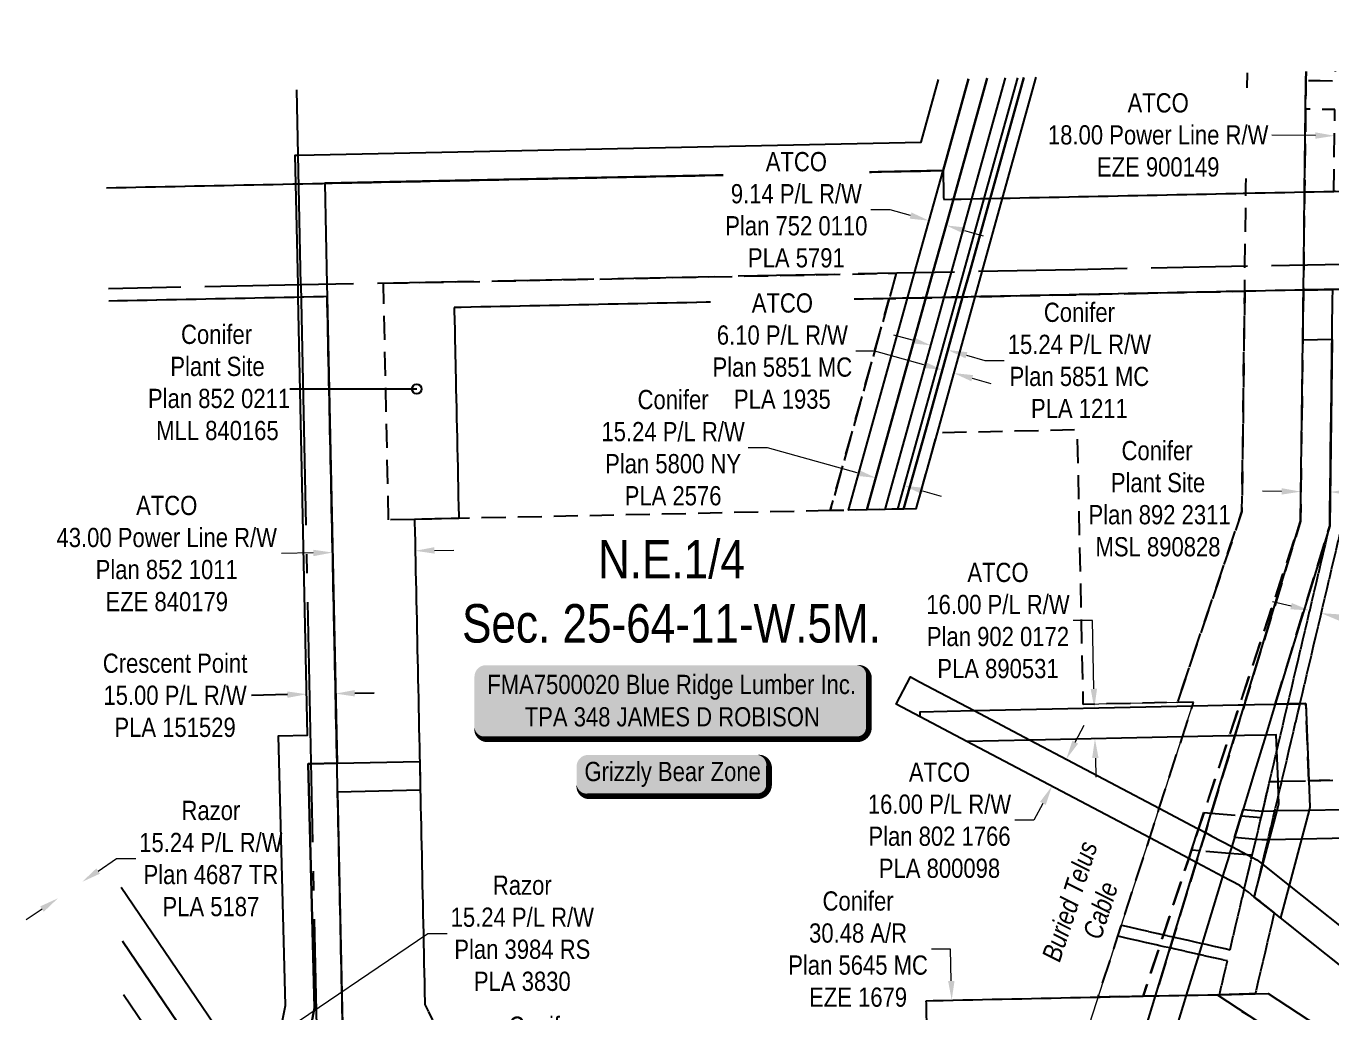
# Model space of a CAD drawing. Extents: x 595131 to 599052, y 6046741 to 6049953.
# Drawn here: x 595135 to 595813, y 6048022 to 6048535 of the extents above; entities that cross this region are included whole.
import ezdxf

# ---------------------------------------------------------------- set-up
doc = ezdxf.new("R2010")
doc.units = 0
doc.header["$LTSCALE"] = 5
doc.header["$PDSIZE"] = 0.5
for name, pattern in [('0', [1, 1, 0]), ('foc-ACCESSROAD', [3.75, 2.5, -1.25]), ('foc-FLOWLINE', [3.75, 2.5, -1.25]), ('foc-QUARTERLINE', [33, 25, -3, 2, -3]), ('foc-UNSURVEYED', [12.5, 10, -2.5])]:
    doc.linetypes.add(name, pattern=pattern)
doc.layers.get('Defpoints').update_dxf_attribs({"color": 9})
doc.layers.add('AS-TELUS-ATCO PIPELINES', color=7, linetype='foc-TEL', lineweight=9, true_color=0xff9c38)
for name, color, linetype in [('AS-WILDLIFE-BLOCK', 131, 'Continuous'), ('C-EZE', 13, 'foc-FLOWLINE'), ('C-RW', 13, 'Continuous'), ('F-AR', 190, 'foc-ACCESSROAD'), ('F-RW', 190, 'Continuous'), ('F-WS', 190, 'foc-ACCESSROAD'), ('L-SECQ', 8, 'foc-QUARTERLINE'), ('L-USEC', 7, 'foc-UNSURVEYED')]:
    doc.layers.add(name, color=color, linetype=linetype)
for name, color, linetype, lineweight in [('C-EZE-T', 13, 'Continuous', 9), ('C-RW-T', 13, 'Continuous', 9), ('F-RW-T', 190, 'Continuous', 9)]:
    doc.layers.add(name, color=color, linetype=linetype, lineweight=lineweight)
doc.styles.add('175L', font='', dxfattribs={"height": 20})
doc.styles.add('80', font='', dxfattribs={"height": 10})
doc.styles.add('80CG', font='', dxfattribs={"height": 10})
doc.styles.add('80L', font='', dxfattribs={"height": 10})
doc.styles.add('foc-LtypeFont', font='', dxfattribs={"height": 7.35})
doc.styles.get('175L').set_extended_font_data('Arial Narrow')
doc.styles.get('80').set_extended_font_data('Arial Narrow')
doc.styles.get('80CG').set_extended_font_data('Arial Narrow')
doc.styles.get('80L').set_extended_font_data('Arial Narrow')
doc.styles.get('foc-LtypeFont').set_extended_font_data('Arial Narrow')
doc.linetypes.add('foc-TEL', pattern='A,2,-1,["T",foc-LtypeFont,S=0.2,R=0,X=-0.425,Y=-0.75],-1.24,8', length=12.24)
doc.dimstyles.new('Compass 5 000', dxfattribs={"dimscale": 5, "dimtxt": 9, "dimasz": 2, "dimexe": 0.2, "dimexo": 0.0625, "dimgap": 0.5, "dimtad": 0, "dimtih": 1, "dimtoh": 1, "dimzin": 0, "dimdsep": 46, "dimtxsty": '80CG', "dimcen": 0.1, "dimse1": 1, "dimse2": 1, "dimclrd": 256, "dimclrt": 256, "dimaunit": 1, "dimadec": 4, "dimazin": 0, "dimtfac": 0.06, "dimtofl": 0, "dimtmove": 0, "dimatfit": 1, "dimfxl": 0.2, "dimtolj": 1, "dimtzin": 0, "dimlwd": -1, "dimarcsym": 0})

# ---------------------------------------------------------------- blocks, each defined once
blk = doc.blocks.new('*D507')
at = {"layer": 'Defpoints', "color": 0, "transparency": 16777216}
for p in [(595245.89, 6047996.62), (595291.14, 6047929.82), (595278.53, 6047921.27)]:
    blk.add_point(p, dxfattribs=at)
at = {"layer": 'F-RW-T', "transparency": 16777216}
for p, q in [((595254.17, 6048002.23), (595344.01, 6048063.08)), ((595344.01, 6048063.08), (595354.01, 6048063.08)), ((595225, 6047982.47), (595216.72, 6047976.86))]:
    blk.add_line(p, q, dxfattribs=at)
for points in [[(595253.24, 6048003.61), (595255.11, 6048000.85), (595245.89, 6047996.62)], [(595224.06, 6047983.85), (595225.93, 6047981.09), (595233.28, 6047988.08)]]:
    blk.add_solid(points, dxfattribs=at)
at = {"layer": 'F-RW-T', "transparency": 16777216, "insert": (595393.09, 6048063.08), "char_height": 10, "attachment_point": 5, "style": '80CG'}
blk.add_mtext('\\A1;Razor\\P15.24 P/L R/W\\PPlan 3984 RS\\PPLA 3830', dxfattribs=at)
blk = doc.blocks.new('*D439')
at = {"layer": 'Defpoints', "color": 0, "transparency": 16777216}
for p in [(595277.84, 6048337.03), (595292.84, 6048337.34), (595281.01, 6048187.46)]:
    blk.add_point(p, dxfattribs=at)
at = {"layer": 'F-RW', "transparency": 16777216}
for p, q in [((595271.01, 6048187.24), (595252.36, 6048186.85)), ((595306.01, 6048187.99), (595316.01, 6048188.2))]:
    blk.add_line(p, q, dxfattribs=at)
for points in [[(595270.97, 6048188.91), (595271.04, 6048185.58), (595281.01, 6048187.46)], [(595305.97, 6048189.65), (595306.04, 6048186.32), (595296.01, 6048187.77)]]:
    blk.add_solid(points, dxfattribs=at)
at = {"layer": 'F-RW', "transparency": 16777216, "insert": (595212.59, 6048186.85), "char_height": 10, "attachment_point": 5, "style": '80CG'}
blk.add_mtext('\\A1;Crescent Point\\P15.00 P/L R/W\\PPLA 151529', dxfattribs=at)
blk = doc.blocks.new('*D445')
at = {"layer": 'C-EZE-T', "transparency": 16777216}
for p, q in [((595284.46, 6048260.94), (595267.95, 6048260.59)), ((595347.43, 6048262.27), (595357.42, 6048262.48))]:
    blk.add_line(p, q, dxfattribs=at)
for points in [[(595284.42, 6048262.6), (595284.49, 6048259.27), (595294.46, 6048261.15)], [(595347.39, 6048263.94), (595347.46, 6048260.6), (595337.43, 6048262.06)]]:
    blk.add_solid(points, dxfattribs=at)
at = {"layer": 'Defpoints', "color": 0, "transparency": 16777216}
for p in [(595294.46, 6048261.15), (595294.65, 6048252), (595337.62, 6048252.91)]:
    blk.add_point(p, dxfattribs=at)
at = {"layer": 'C-EZE-T', "transparency": 16777216, "insert": (595208.26, 6048260.59), "char_height": 10, "attachment_point": 5, "style": '80CG'}
blk.add_mtext('\\A1;ATCO\\P43.00 Power Line R/W\\PPlan 852 1011\\PEZE 840179', dxfattribs=at)
blk = doc.blocks.new('*D446')
at = {"layer": 'C-EZE-T', "transparency": 16777216}
for p, q in [((595615.74, 6048054.85), (595605.74, 6048054.85)), ((595616.09, 6048038.33), (595615.74, 6048054.85)), ((595617.16, 6047987.88), (595617.37, 6047977.88))]:
    blk.add_line(p, q, dxfattribs=at)
for points in [[(595617.76, 6048038.37), (595614.43, 6048038.3), (595616.3, 6048028.33)], [(595618.83, 6047987.91), (595615.49, 6047987.84), (595616.95, 6047997.87)]]:
    blk.add_solid(points, dxfattribs=at)
at = {"layer": 'Defpoints', "color": 0, "transparency": 16777216}
for p in [(595616.3, 6048028.33), (595634.16, 6048028.71), (595634.81, 6047998.25)]:
    blk.add_point(p, dxfattribs=at)
at = {"layer": 'C-EZE-T', "transparency": 16777216, "insert": (595567.62, 6048054.85), "char_height": 10, "attachment_point": 5, "style": '80CG'}
blk.add_mtext('\\A1;Conifer\\P30.48 A/R\\PPlan 5645 MC\\PEZE 1679', dxfattribs=at)
blk = doc.blocks.new('*D448')
at = {"layer": 'C-EZE-T', "transparency": 16777216}
for p, q in [((595792.71, 6048233.29), (595782.97, 6048235.57)), ((595818.02, 6048227.34), (595827.75, 6048225.05))]:
    blk.add_line(p, q, dxfattribs=at)
for points in [[(595793.09, 6048234.91), (595792.33, 6048231.66), (595802.44, 6048231)], [(595818.4, 6048228.96), (595817.64, 6048225.72), (595808.28, 6048229.63)]]:
    blk.add_solid(points, dxfattribs=at)
at = {"layer": 'Defpoints', "color": 0, "transparency": 16777216}
for p in [(595808.28, 6048229.63), (595798.32, 6048213.47), (595804.16, 6048212.1)]:
    blk.add_point(p, dxfattribs=at)
at = {"layer": 'C-EZE-T', "transparency": 16777216, "insert": (595884.12, 6048225.05), "char_height": 10, "attachment_point": 5, "style": '80CG'}
blk.add_mtext('\\A1;ATCO\\P6.00 Power Line R/W\\PPlan 902 1425\\PEZE 890417', dxfattribs=at)
blk = doc.blocks.new('*D464')
at = {"layer": 'C-EZE-T', "transparency": 16777216}
for p, q in [((595805.32, 6048478.05), (595782.76, 6048478.33)), ((595843.33, 6048477.58), (595853.33, 6048477.45))]:
    blk.add_line(p, q, dxfattribs=at)
for points in [[(595805.34, 6048479.72), (595805.3, 6048476.38), (595815.32, 6048477.93)], [(595843.35, 6048479.24), (595843.31, 6048475.91), (595833.33, 6048477.7)]]:
    blk.add_solid(points, dxfattribs=at)
at = {"layer": 'Defpoints', "color": 0, "transparency": 16777216}
for p in [(595815.3, 6048475.85), (595815.32, 6048477.93), (595833.31, 6048475.62)]:
    blk.add_point(p, dxfattribs=at)
at = {"layer": 'C-EZE-T', "transparency": 16777216, "insert": (595723.62, 6048478.33), "char_height": 10, "attachment_point": 5, "style": '80CG', "bg_fill": 3, "box_fill_scale": 1.1, "bg_fill_color": 256, "bg_fill_true_color": 13158600, "bg_fill_transparency": 0}
blk.add_mtext('\\A1;ATCO\\P18.00 Power Line R/W\\PEZE 900149', dxfattribs=at)
blk = doc.blocks.new('*D475')
at = {"layer": 'Defpoints', "color": 0, "transparency": 16777216}
for p in [(595151.71, 6048081.34), (595177.38, 6048070.61), (595164.77, 6048062.07)]:
    blk.add_point(p, dxfattribs=at)
at = {"layer": 'F-RW-T', "transparency": 16777216}
for p, q in [((595172.6, 6048095.49), (595182.12, 6048101.94)), ((595182.12, 6048101.94), (595192.12, 6048101.94)), ((595143.43, 6048075.73), (595135.15, 6048070.12))]:
    blk.add_line(p, q, dxfattribs=at)
for points in [[(595171.67, 6048096.87), (595173.54, 6048094.11), (595164.32, 6048089.88)], [(595142.5, 6048077.11), (595144.37, 6048074.35), (595151.71, 6048081.34)]]:
    blk.add_solid(points, dxfattribs=at)
at = {"layer": 'F-RW-T', "transparency": 16777216, "insert": (595231.21, 6048101.94), "char_height": 10, "attachment_point": 5, "style": '80CG'}
blk.add_mtext('\\A1;Razor\\P15.24 P/L R/W\\PPlan 4687 TR\\PPLA 5187', dxfattribs=at)
blk = doc.blocks.new('*D529')
at = {"layer": 'Defpoints', "color": 0, "transparency": 16777216}
for p in [(595690.4, 6048180.27), (595642.63, 6048179.25), (595642.97, 6048163.26)]:
    blk.add_point(p, dxfattribs=at)
at = {"layer": 'F-RW-T', "transparency": 16777216}
for p, q in [((595689.44, 6048225.75), (595679.44, 6048225.75)), ((595690.19, 6048190.27), (595689.44, 6048225.75)), ((595690.96, 6048154.28), (595691.17, 6048144.28))]:
    blk.add_line(p, q, dxfattribs=at)
for points in [[(595691.86, 6048190.3), (595688.53, 6048190.23), (595690.4, 6048180.27)], [(595692.62, 6048154.32), (595689.29, 6048154.25), (595690.74, 6048164.28)]]:
    blk.add_solid(points, dxfattribs=at)
at = {"layer": 'F-RW-T', "transparency": 16777216, "insert": (595640.35, 6048225.75), "char_height": 10, "attachment_point": 5, "style": '80CG'}
blk.add_mtext('\\A1;ATCO\\P16.00 P/L R/W\\PPlan 902 0172\\PPLA 890531', dxfattribs=at)
blk = doc.blocks.new('*D530')
at = {"layer": 'Defpoints', "color": 0, "transparency": 16777216}
for p in [(595797.92, 6048303.49), (595813.15, 6048303.3), (595813.02, 6048292.65)]:
    blk.add_point(p, dxfattribs=at)
at = {"layer": 'F-RW-T', "transparency": 16777216}
for p, q in [((595787.79, 6048292.97), (595777.79, 6048293.09)), ((595823.02, 6048292.53), (595833.02, 6048292.41))]:
    blk.add_line(p, q, dxfattribs=at)
for points in [[(595787.81, 6048294.63), (595787.77, 6048291.3), (595797.79, 6048292.84)], [(595823.04, 6048294.2), (595823, 6048290.86), (595813.02, 6048292.65)]]:
    blk.add_solid(points, dxfattribs=at)
at = {"layer": 'F-RW-T', "transparency": 16777216, "insert": (595872.11, 6048292.41), "char_height": 10, "attachment_point": 5, "style": '80CG'}
blk.add_mtext('\\A1;Conifer\\P15.24 P/L R/W\\PPlan 4980 RS\\PPLA 4202', dxfattribs=at)
blk = doc.blocks.new('*D531')
at = {"layer": 'C-RW-T', "transparency": 16777216}
for p, q in [((595584.27, 6048439.4), (595574.27, 6048439.4)), ((595594.93, 6048436.44), (595584.27, 6048439.4)), ((595623.01, 6048428.63), (595632.64, 6048425.95))]:
    blk.add_line(p, q, dxfattribs=at)
for points in [[(595595.38, 6048438.04), (595594.48, 6048434.83), (595604.57, 6048433.76)], [(595623.45, 6048430.24), (595622.56, 6048427.02), (595613.37, 6048431.31)]]:
    blk.add_solid(points, dxfattribs=at)
at = {"layer": 'Defpoints', "color": 0, "transparency": 16777216}
for p in [(595606.07, 6048439.16), (595604.57, 6048433.76), (595614.87, 6048436.71)]:
    blk.add_point(p, dxfattribs=at)
at = {"layer": 'C-RW-T', "transparency": 16777216, "insert": (595535.54, 6048439.4), "char_height": 10, "attachment_point": 5, "style": '80CG', "bg_fill": 3, "box_fill_scale": 1.1, "bg_fill_color": 256, "bg_fill_true_color": 13158600, "bg_fill_transparency": 0}
blk.add_mtext('\\A1;ATCO\\P9.14 P/L R/W\\PPlan 752 0110\\PPLA 5791', dxfattribs=at)
blk = doc.blocks.new('*D532')
at = {"layer": 'C-RW-T', "transparency": 16777216}
for p, q in [((595576.39, 6048365.89), (595566.39, 6048365.89)), ((595601.81, 6048358.82), (595576.39, 6048365.89)), ((595626.95, 6048351.83), (595636.59, 6048349.15))]:
    blk.add_line(p, q, dxfattribs=at)
for points in [[(595602.25, 6048360.43), (595601.36, 6048357.22), (595611.44, 6048356.15)], [(595627.4, 6048353.44), (595626.51, 6048350.23), (595617.32, 6048354.51)]]:
    blk.add_solid(points, dxfattribs=at)
at = {"layer": 'Defpoints', "color": 0, "transparency": 16777216}
for p in [(595617.32, 6048354.51), (595606.51, 6048338.42), (595612.39, 6048336.79)]:
    blk.add_point(p, dxfattribs=at)
at = {"layer": 'C-RW-T', "transparency": 16777216, "insert": (595528.27, 6048365.89), "char_height": 10, "attachment_point": 5, "style": '80CG', "bg_fill": 3, "box_fill_scale": 1.1, "bg_fill_color": 256, "bg_fill_true_color": 13158600, "bg_fill_transparency": 0}
blk.add_mtext('\\A1;ATCO\\P6.10 P/L R/W\\PPlan 5851 MC\\PPLA 1935', dxfattribs=at)
blk = doc.blocks.new('*D533')
at = {"layer": 'Defpoints', "color": 0, "transparency": 16777216}
for p in [(595583.99, 6048325.63), (595598.67, 6048321.55), (595576.86, 6048300)]:
    blk.add_point(p, dxfattribs=at)
at = {"layer": 'F-RW-T', "transparency": 16777216}
for p, q in [((595520.56, 6048315.65), (595510.56, 6048315.65)), ((595567.23, 6048302.67), (595520.56, 6048315.65)), ((595601.17, 6048293.24), (595610.81, 6048290.56))]:
    blk.add_line(p, q, dxfattribs=at)
for points in [[(595567.67, 6048304.28), (595566.78, 6048301.07), (595576.86, 6048300)], [(595601.62, 6048294.84), (595600.73, 6048291.63), (595591.54, 6048295.91)]]:
    blk.add_solid(points, dxfattribs=at)
at = {"layer": 'F-RW-T', "transparency": 16777216, "insert": (595471.47, 6048315.65), "char_height": 10, "attachment_point": 5, "style": '80CG'}
blk.add_mtext('\\A1;Conifer\\P15.24 P/L R/W\\PPlan 5800 NY\\PPLA 2576', dxfattribs=at)
blk = doc.blocks.new('*D534')
at = {"layer": 'Defpoints', "color": 0, "transparency": 16777216}
for p in [(595624.74, 6048438.07), (595633.54, 6048435.63), (595614.32, 6048366.47)]:
    blk.add_point(p, dxfattribs=at)
at = {"layer": 'F-RW-T', "transparency": 16777216}
for p, q in [((595595.88, 6048371.59), (595586.25, 6048374.27)), ((595623.95, 6048363.79), (595633.59, 6048361.11)), ((595633.59, 6048361.11), (595643.59, 6048361.11))]:
    blk.add_line(p, q, dxfattribs=at)
for points in [[(595596.33, 6048373.2), (595595.43, 6048369.99), (595605.52, 6048368.92)], [(595624.4, 6048365.4), (595623.5, 6048362.18), (595614.32, 6048366.47)]]:
    blk.add_solid(points, dxfattribs=at)
at = {"layer": 'F-RW-T', "transparency": 16777216, "insert": (595682.67, 6048361.11), "char_height": 10, "attachment_point": 5, "style": '80CG'}
blk.add_mtext('\\A1;Conifer\\P15.24 P/L R/W\\PPlan 5851 MC\\PPLA 1211', dxfattribs=at)
blk = doc.blocks.new('*U420')
h = blk.add_hatch(color=255)
edge = h.paths.add_edge_path()
edge.add_line((-44, -11.5), (44, -11.5))
edge.add_arc((44, -5.5), 6, 270, 360)
edge.add_line((50, -5.5), (50, 4))
edge.add_arc((44, 4), 6, 0, 90)
edge.add_line((44, 10), (-44, 10))
edge.add_arc((-44, 4), 6, 90, 180)
edge.add_line((-50, 4), (-50, -5.5))
edge.add_arc((-44, -5.5), 6, 180, 270)
at = {"color": 131, "flags": 128}
blk.add_lwpolyline([(-44, -11.5, 3, 3, 0), (44, -11.5, 3, 3, 0.414214), (50, -5.5, 3, 3, 0), (50, 4, 3, 0, 0.414214), (44, 10, 0, 0, 0), (-44, 10, 0, 0, 0.414214), (-50, 4, 0, 0, 0), (-50, -5.5, 0, 3, 0.414214)], format="xyseb", close=True, dxfattribs=at)
at = {"color": 131, "style": '80'}
blk.add_attdef('ENTER_TEXT_001', (-35.99, -5), '', height=10, dxfattribs=at)
blk = doc.blocks.new('*U574')
h = blk.add_hatch(color=255)
edge = h.paths.add_edge_path()
edge.add_line((-96.5, -20), (96.5, -20))
edge.add_arc((96.5, -14), 6, 270, 360)
edge.add_line((102.5, -14), (102.5, 12.5))
edge.add_arc((96.5, 12.5), 6, 0, 90)
edge.add_line((96.5, 18.5), (-96.5, 18.5))
edge.add_arc((-96.5, 12.5), 6, 90, 180)
edge.add_line((-102.5, 12.5), (-102.5, -14))
edge.add_arc((-96.5, -14), 6, 180, 270)
at = {"color": 44, "flags": 128}
blk.add_lwpolyline([(-96.5, -20, 3, 3, 0), (96.5, -20, 3, 3, 0.414214), (102.5, -14, 3, 3, 0), (102.5, 12.5, 3, 0, 0.414214), (96.5, 18.5, 0, 0, 0), (-96.5, 18.5, 0, 0, 0.414214), (-102.5, 12.5, 0, 0, 0), (-102.5, -14, 0, 3, 0.414214)], format="xyseb", close=True, dxfattribs=at)
at = {"color": 44, "style": '80'}
blk.add_attdef('ENTER_TEXT_001', (-35.99, -5), '', height=10, dxfattribs=at)
blk = doc.blocks.new('*D579')
at = {"layer": 'Defpoints', "color": 0, "transparency": 16777216}
for p in [(595314.32, 6047903.84), (595326.39, 6047899.94), (595309.64, 6047889.34)]:
    blk.add_point(p, dxfattribs=at)
at = {"layer": 'F-RW-T', "transparency": 16777216}
for p, q in [((595329.46, 6047909.46), (595355.37, 6047989.71)), ((595355.37, 6047989.71), (595365.37, 6047989.71)), ((595318.64, 6047875.93), (595315.56, 6047866.41))]:
    blk.add_line(p, q, dxfattribs=at)
for points in [[(595327.87, 6047909.97), (595331.05, 6047908.94), (595326.39, 6047899.94)], [(595317.05, 6047876.44), (595320.22, 6047875.42), (595321.71, 6047885.44)]]:
    blk.add_solid(points, dxfattribs=at)
at = {"layer": 'F-RW-T', "transparency": 16777216, "insert": (595404.46, 6047989.71), "char_height": 10, "attachment_point": 5, "style": '80CG'}
blk.add_mtext('\\A1;Conifer\\P15.24 P/L R/W\\PPlan 5820 MC\\PPLA 1210', dxfattribs=at)
blk = doc.blocks.new('*D581')
at = {"layer": 'C-RW-T', "transparency": 16777216}
for p, q in [((595680.51, 6048162.54), (595685.18, 6048171.38)), ((595663.7, 6048130.71), (595659.03, 6048121.87)), ((595659.03, 6048121.87), (595649.03, 6048121.87))]:
    blk.add_line(p, q, dxfattribs=at)
for points in [[(595679.04, 6048163.31), (595681.99, 6048161.76), (595675.84, 6048153.69)], [(595662.23, 6048131.49), (595665.18, 6048129.93), (595668.37, 6048139.55)]]:
    blk.add_solid(points, dxfattribs=at)
at = {"layer": 'Defpoints', "color": 0, "transparency": 16777216}
for p in [(595668.37, 6048139.55), (595703.49, 6048139.09), (595696.03, 6048124.95)]:
    blk.add_point(p, dxfattribs=at)
at = {"layer": 'C-RW-T', "transparency": 16777216, "insert": (595609.95, 6048121.87), "char_height": 10, "attachment_point": 5, "style": '80CG'}
blk.add_mtext('\\A1;ATCO\\P16.00 P/L R/W\\PPlan 802 1766\\PPLA 800098', dxfattribs=at)

msp = doc.modelspace()

# ---------------------------------------------------------------- linework, layer by layer
at = {"layer": 'AS-TELUS-ATCO PIPELINES', "flags": 128}
msp.add_lwpolyline([(595682.512, 6047999.261), (595742.056, 6048183.399), (595684.692, 6048182.166)], dxfattribs=at)
at = {"layer": 'C-EZE', "flags": 128}
msp.add_lwpolyline([(595833.757, 6048511.989), (595833.686, 6048506.315), (595840.69, 6048506.226), (595840.503, 6048491.221), (595833.501, 6048491.308), (595832.979, 6048449.384), (595814.964, 6048449.013), (595815.492, 6048491.532), (595800.261, 6048491.721), (595800.448, 6048506.727), (595807.748, 6048506.636), (595815.679, 6048506.538), (595815.742, 6048511.611)], dxfattribs=at)
at = {"layer": 'C-EZE', "linetype": '0', "flags": 128}
msp.add_lwpolyline([(595176.966, 6048450.873), (595276.902, 6048452.931), (595611.814, 6048459.826), (595612.122, 6048444.837), (595617.162, 6048444.94), (595626.702, 6048445.138), (595633.064, 6048445.268), (595636.238, 6048445.334), (595642.604, 6048445.464), (595767.832, 6048448.043), (595769.219, 6048448.07), (595776.657, 6048448.225), (595799.726, 6048448.699), (595814.964, 6048449.013), (595832.979, 6048449.384), (595873.998, 6048450.229), (595889.002, 6048450.537), (595960.57, 6048452.011), (595984.672, 6048414.264), (596017.132, 6048363.419), (596026.596, 6048348.596), (596042.355, 6048323.914), (596052.754, 6048307.626), (596063.786, 6048290.344), (596079.544, 6048265.661), (596085.85, 6048255.788), (596087.923, 6048157.813), (596081.618, 6048167.687), (596065.861, 6048192.371), (596054.828, 6048209.648), (596044.429, 6048225.939), (596028.67, 6048250.622), (596019.205, 6048265.447), (595933.005, 6048400.459), (595820.33, 6048398.139), (595814.33, 6048398.015), (595806.642, 6048397.857), (595799.092, 6048397.702), (595768.582, 6048397.073), (595628.348, 6048394.185), (595621.981, 6048394.055), (595618.806, 6048393.989), (595612.445, 6048393.858), (595602.905, 6048393.662), (595593.363, 6048393.466), (595583.823, 6048393.269), (595357.691, 6048388.613), (595360.067, 6048278.874), (595337.083, 6048278.387), (595339.748, 6048152.467), (595340.065, 6048137.477), (595342.422, 6048026.104), (595363.873, 6047982.945), (595364.301, 6047962.793), (595365.463, 6047907.846), (595340.48, 6047907.318), (595339.318, 6047962.264), (595330.24, 6047962.071), (595326.293, 6047961.989), (595299.655, 6048015.582), (595297.094, 6048136.536), (595296.777, 6048151.527), (595291.64, 6048394.25), (595278.137, 6048393.973), (595178.202, 6048391.915)], dxfattribs=at)
for points in [[(595831.44, 6048278.841), (595830.711, 6048272.889), (595818.792, 6048274.346), (595797.216, 6048182.541), (595787.733, 6048142.187), (595787.488, 6048141.144), (595786.187, 6048135.607), (595784.136, 6048126.879), (595777.635, 6048099.218), (595773.585, 6048081.979), (595783.958, 6048073.707), (595783.652, 6048072.399), (595774.071, 6048031.628), (595755.468, 6048031.118), (595759.605, 6048048.721), (595744.714, 6048052.114), (595732.541, 6048054.862), (595729.814, 6048055.477), (595724.467, 6048056.618), (595702.671, 6048061.603), (595704.525, 6048067.334), (595726.352, 6048062.327), (595731.57, 6048061.229), (595734.394, 6048060.591), (595746.47, 6048057.865), (595760.984, 6048054.589), (595768.088, 6048084.816), (595768.382, 6048086.125), (595772.296, 6048102.761), (595772.52, 6048103.714), (595777.146, 6048123.37), (595781.541, 6048142.064), (595785.335, 6048158.206), (595791.024, 6048182.409), (595812.803, 6048275.078), (595814.007, 6048371.995), (595814.33, 6048398.015), (595820.33, 6048398.139), (595818.867, 6048280.38), (595831.44, 6048278.841)], [(595754.218, 6048031.083), (595993.727, 6047873.879), (596001.376, 6047868.859), (596014.126, 6047860.492), (596040.899, 6047842.92), (596054.788, 6047833.806), (596062.895, 6047828.485), (596073.713, 6047821.385), (596089.164, 6047811.245), (596095.345, 6047807.189), (596095.736, 6047788.713), (596095.931, 6047779.482), (596096.127, 6047770.235), (596089.946, 6047774.292), (596074.495, 6047784.432), (596070.088, 6047787.324), (596063.677, 6047791.533), (596045.229, 6047803.641), (596031.34, 6047812.756), (596008.85, 6047827.542), (595998.798, 6047834.148), (595985.844, 6047842.618), (595978.195, 6047847.637), (595961.571, 6047858.547), (595744.904, 6048000.582), (595728.873, 6048000.242), (595712.842, 6047999.903), (595705.836, 6047999.755), (595682.512, 6047999.261), (595603.745, 6047997.595), (595603.636, 6048002.768), (595603.584, 6048005.217), (595603.507, 6048008.866), (595603.423, 6048012.824), (595603.101, 6048028.054), (595692.434, 6048029.944), (595715.828, 6048030.439), (595722.208, 6048030.574), (595738.239, 6048030.913), (595754.218, 6048031.083)]]:
    msp.add_lwpolyline(points, close=True, dxfattribs=at)
at = {"layer": 'C-RW', "flags": 128}
for points in [[(595634.643, 6048507.816), (595617.162, 6048444.94), (595606.559, 6048406.813), (595602.905, 6048393.662), (595572.239, 6048283.365), (595562.696, 6048283.163), (595593.363, 6048393.466), (595597.021, 6048406.626), (595611.814, 6048459.826), (595625.101, 6048507.616)], [(595660.089, 6048508.349), (595642.604, 6048445.464), (595631.995, 6048407.313), (595628.348, 6048394.185), (595608.666, 6048323.395), (595597.686, 6048283.904), (595591.318, 6048283.769), (595602.79, 6048325.029), (595621.981, 6048394.055), (595622.472, 6048395.819), (595625.635, 6048407.188), (595636.238, 6048445.334), (595636.728, 6048447.098), (595653.721, 6048508.216)], [(595823.102, 6048042.491), (595787.262, 6048071.071), (595783.958, 6048073.707), (595773.585, 6048081.979), (595770.509, 6048084.427), (595768.382, 6048086.125), (595767.99, 6048086.453), (595766.151, 6048087.919), (595757.106, 6048092.695), (595746.575, 6048098.257), (595743.391, 6048099.938), (595739.479, 6048101.981), (595719.199, 6048112.712), (595624.225, 6048162.864), (595599.977, 6048175.669), (595587.445, 6048182.285), (595594.913, 6048196.427), (595599.589, 6048193.958), (595624.374, 6048180.871), (595628.025, 6048178.943), (595657.145, 6048163.565), (595724.194, 6048128.159), (595744.08, 6048117.658), (595744.61, 6048117.379), (595748.145, 6048115.511), (595751.569, 6048113.703), (595761.862, 6048108.269), (595770.118, 6048103.91), (595772.296, 6048102.761), (595774.946, 6048101.361), (595775.536, 6048100.89), (595777.635, 6048099.218), (595778.052, 6048098.885), (595791.72, 6048087.991), (595833.108, 6048055.026)]]:
    msp.add_lwpolyline(points, dxfattribs=at)
at = {"layer": 'F-AR', "flags": 128}
msp.add_lwpolyline([(595800.504, 6048511.292), (595800.448, 6048506.727), (595800.261, 6048491.721), (595799.726, 6048448.699), (595799.253, 6048410.606), (595799.092, 6048397.702), (595798.769, 6048371.681), (595797.598, 6048277.445), (595765.962, 6048181.877), (595760.628, 6048165.768), (595747.417, 6048125.859), (595744.61, 6048117.379), (595740.958, 6048106.349), (595739.479, 6048101.981), (595726.352, 6048062.327), (595724.467, 6048056.618), (595715.828, 6048030.439), (595692.434, 6048029.944), (595702.671, 6048061.603), (595704.525, 6048067.334), (595719.199, 6048112.712), (595724.194, 6048128.159), (595736.187, 6048165.248), (595741.395, 6048181.355), (595742.056, 6048183.399), (595733.566, 6048183.216), (595767.155, 6048282.446), (595768.582, 6048397.073), (595768.75, 6048410.005), (595769.219, 6048448.07), (595770.002, 6048510.653)], dxfattribs=at)
at = {"layer": 'F-RW', "flags": 128}
for points in [[(595260.161, 6047975.547), (595269.987, 6048025.642), (595266.388, 6048165.873), (595281.456, 6048166.203), (595276.635, 6048393.942), (595276.5, 6048400.335), (595275.388, 6048452.9), (595275.07, 6048467.904), (595276.588, 6048467.935), (595600.344, 6048474.601), (595609.432, 6048507.288)], [(595625.101, 6048507.616), (595611.814, 6048459.826), (595290.392, 6048453.208), (595291.505, 6048400.629), (595291.64, 6048394.25), (595296.777, 6048151.527), (595283.226, 6048151.23), (595281.777, 6048151.199), (595285.032, 6048024.375), (595272.02, 6047958.04)], [(595650.546, 6048508.149), (595633.064, 6048445.268), (595622.46, 6048407.125), (595618.806, 6048393.989), (595588.143, 6048283.701), (595581.781, 6048283.568), (595572.239, 6048283.365), (595602.905, 6048393.662), (595606.559, 6048406.813), (595617.162, 6048444.94), (595634.643, 6048507.816)], [(595653.721, 6048508.216), (595636.728, 6048447.098), (595636.238, 6048445.334), (595625.635, 6048407.188), (595622.472, 6048395.819), (595621.981, 6048394.055), (595602.79, 6048325.029), (595591.318, 6048283.769), (595588.143, 6048283.701), (595581.781, 6048283.568), (595612.445, 6048393.858), (595616.102, 6048407.001), (595626.702, 6048445.138), (595644.185, 6048508.016)], [(595717.519, 6048015.201), (595722.208, 6048030.574), (595729.814, 6048055.477), (595731.57, 6048061.229), (595743.391, 6048099.938), (595744.915, 6048104.929), (595745.216, 6048105.983), (595748.145, 6048115.511), (595750.885, 6048124.48), (595751.189, 6048125.524), (595763.512, 6048165.83), (595768.428, 6048181.93), (595769.054, 6048183.981), (595797.598, 6048277.445), (595798.769, 6048371.681), (595799.092, 6048397.702), (595799.253, 6048410.606), (595799.726, 6048448.699), (595800.261, 6048491.721), (595800.448, 6048506.727), (595800.504, 6048511.292)], [(595814.007, 6048371.995), (595812.803, 6048275.078), (595784.461, 6048182.27), (595779.544, 6048166.17), (595773.021, 6048144.809), (595772.124, 6048141.872), (595766.74, 6048124.243), (595766.417, 6048123.185), (595761.862, 6048108.269), (595760.769, 6048104.692), (595760.443, 6048103.623), (595757.106, 6048092.695), (595746.47, 6048057.865), (595744.714, 6048052.114), (595738.239, 6048030.913), (595733.548, 6048015.539)], [(595272.02, 6047958.04), (595285.032, 6048024.375), (595281.777, 6048151.199), (595283.226, 6048151.23), (595296.777, 6048151.527), (595339.748, 6048152.467), (595340.065, 6048137.477), (595297.094, 6048136.536), (595299.655, 6048015.582)], [(595869.61, 6048113.557), (595798.072, 6048112.095), (595781.444, 6048111.755), (595780.577, 6048111.737), (595777.521, 6048111.675), (595774.454, 6048111.931), (595763.264, 6048112.863), (595766.417, 6048123.185), (595766.74, 6048124.243), (595767.745, 6048127.535), (595777.954, 6048126.708), (595783.469, 6048126.867), (595784.136, 6048126.879), (595785.436, 6048126.906), (595802.064, 6048127.241), (595869.306, 6048128.596)], [(595184.592, 6048087.119), (595272.02, 6047958.04)], [(595185.179, 6048059.09), (595267.888, 6047936.979)], [(595267.888, 6047936.979), (595185.179, 6048059.09)], [(595260.081, 6047921.347), (595185.767, 6048031.061)]]:
    msp.add_lwpolyline(points, dxfattribs=at)
for points in [[(595800.421, 6048182.61), (595801.92, 6048142.477), (595802.451, 6048128.707), (595802.064, 6048127.241), (595791.72, 6048087.991), (595787.262, 6048071.071), (595783.958, 6048073.707), (595773.585, 6048081.979), (595778.052, 6048098.885), (595785.436, 6048126.906), (595786.379, 6048130.485), (595786.187, 6048135.607), (595785.979, 6048141.113), (595785.912, 6048142.151), (595785.335, 6048158.206), (595785.032, 6048166.288), (595779.544, 6048166.17), (595768.459, 6048165.934), (595763.512, 6048165.83), (595760.628, 6048165.768), (595759.918, 6048165.752), (595736.187, 6048165.248), (595657.145, 6048163.565), (595624.225, 6048162.864), (595599.977, 6048175.669), (595599.92, 6048178.345), (595628.025, 6048178.943), (595741.395, 6048181.355), (595765.167, 6048181.86), (595765.962, 6048181.877), (595768.428, 6048181.93), (595773.668, 6048182.041), (595784.461, 6048182.27), (595791.024, 6048182.409), (595797.216, 6048182.541), (595800.421, 6048182.61)], [(596094.954, 6047825.667), (596095.345, 6047807.189), (596089.164, 6047811.245), (596073.713, 6047821.385), (596062.895, 6047828.485), (596054.788, 6047833.806), (596040.899, 6047842.92), (596014.126, 6047860.492), (596001.376, 6047868.859), (595993.727, 6047873.879), (595754.218, 6048031.083), (595755.468, 6048031.118), (595774.071, 6048031.628), (595780.865, 6048031.815), (596001.496, 6047887.006), (596009.145, 6047881.986), (596021.894, 6047873.618), (596045.68, 6047858.006), (596059.568, 6047848.891), (596062.504, 6047846.965), (596073.322, 6047839.864), (596088.769, 6047829.723), (596094.954, 6047825.667)]]:
    msp.add_lwpolyline(points, close=True, dxfattribs=at)
at = {"layer": 'F-WS'}
for points in [[(595337.083, 6048278.388), (595323.552, 6048278.1), (595320.946, 6048401.206), (595587.472, 6048406.438), (595583.823, 6048393.269), (595553.153, 6048282.961), (595360.067, 6048278.874), (595337.083, 6048278.388)], [(596028.67, 6048250.622), (596030.861, 6048147.09), (596021.719, 6048146.906), (595868.998, 6048143.829), (595801.92, 6048142.477), (595800.421, 6048182.61), (595797.216, 6048182.541), (595791.024, 6048182.409), (595784.461, 6048182.27), (595812.803, 6048275.078), (595814.007, 6048371.995), (595806.377, 6048371.838), (595798.769, 6048371.681), (595799.092, 6048397.702), (595806.642, 6048397.857), (595814.33, 6048398.015), (595820.33, 6048398.139), (595933.005, 6048400.459), (596019.205, 6048265.447), (596028.67, 6048250.622)]]:
    msp.add_lwpolyline(points, close=True, dxfattribs=at)
at = {"layer": 'F-WS', "flags": 128}
for points in [[(595768.582, 6048397.073), (595767.155, 6048282.446), (595733.566, 6048183.216), (595684.692, 6048182.166), (595681.632, 6048324.927), (595608.666, 6048323.395), (595597.686, 6048283.904), (595591.318, 6048283.769), (595588.143, 6048283.701), (595581.781, 6048283.568), (595572.239, 6048283.365), (595562.696, 6048283.163), (595553.153, 6048282.961), (595583.823, 6048393.269), (595593.363, 6048393.466), (595602.905, 6048393.662), (595612.445, 6048393.858), (595618.806, 6048393.989), (595621.981, 6048394.055), (595628.348, 6048394.185), (595768.582, 6048397.073)], [(595722.208, 6048030.574), (595715.828, 6048030.439), (595724.467, 6048056.618), (595726.352, 6048062.327), (595739.479, 6048101.981), (595740.958, 6048106.349), (595744.61, 6048117.379), (595747.417, 6048125.859), (595760.628, 6048165.768), (595765.962, 6048181.877), (595797.598, 6048277.445), (595769.054, 6048183.981), (595768.428, 6048181.93), (595763.512, 6048165.83), (595751.189, 6048125.524), (595750.885, 6048124.48), (595748.145, 6048115.511), (595745.216, 6048105.983), (595744.915, 6048104.929), (595743.391, 6048099.938), (595731.57, 6048061.229), (595729.814, 6048055.477), (595722.208, 6048030.574)]]:
    msp.add_lwpolyline(points, close=True, dxfattribs=at)
at = {"layer": 'F-WS'}
msp.add_lwpolyline([(595823.105, 6048042.506), (595787.264, 6048071.077), (595783.96, 6048073.71), (595773.588, 6048081.98), (595770.511, 6048084.434), (595768.387, 6048086.127), (595772.299, 6048102.759), (595772.524, 6048103.711), (595770.118, 6048103.91), (595760.769, 6048104.692), (595745.205, 6048105.987), (595740.958, 6048106.349), (595744.61, 6048117.379), (595747.417, 6048125.859), (595751.181, 6048125.531), (595766.74, 6048124.243), (595777.148, 6048123.372), (595777.941, 6048126.717), (595781.541, 6048142.063), (595785.908, 6048142.151), (595787.733, 6048142.188), (595801.924, 6048142.475), (595868.998, 6048143.826)], dxfattribs=at)
at = {"layer": 'L-SECQ', "flags": 128}
for points in [[(595278.003, 6048400.364), (595275.877, 6048501.855)], [(595278.003, 6048400.364), (595294.871, 6047596.359), (596099.472, 6047612.194)]]:
    msp.add_lwpolyline(points, dxfattribs=at)
at = {"layer": 'L-USEC'}
msp.add_lwpolyline([(596082.455, 6048416.195), (595680.229, 6048408.28), (595278.003, 6048400.364), (595178.066, 6048398.398)], dxfattribs=at)

# ---------------------------------------------------------------- block references
at = {"color": 5}
ref = msp.add_blockref('*U574', (595470.719, 6048184.07), dxfattribs=at)
ref.add_attrib('ENTER_TEXT_001', 'FMA7500020 Blue Ridge Lumber Inc.', (595374.887, 6048187.557), dxfattribs={"color": 44, "height": 10, "style": '80'})
ref.add_attrib('ENTER_TEXT_002', 'TPA 348 JAMES D ROBISON', (595394.342, 6048170.713), dxfattribs={"color": 44, "height": 10, "style": '80'})
at = {"layer": 'AS-WILDLIFE-BLOCK'}
ref = msp.add_blockref('*U420', (595471.315, 6048145.885), dxfattribs=at)
ref.add_attrib('ENTER_TEXT_001', 'Grizzly Bear Zone', (595425.405, 6048142.266), dxfattribs={"layer": '0', "color": 131, "height": 10, "style": '80'})

# ---------------------------------------------------------------- texts
at = {"color": 3, "insert": (595470.628, 6048267.676), "char_height": 20, "width": 215.98445, "attachment_point": 2, "style": '175L'}
msp.add_mtext('N.E.1/4 \\PSec. 25-64-11-W.5M.', dxfattribs=at)
at = {"layer": 'AS-TELUS-ATCO PIPELINES', "insert": (595662.846, 6048050.424), "char_height": 10.00568, "attachment_point": 1, "rotation": 72.080181, "style": '80L'}
msp.add_mtext_dynamic_manual_height_columns('\\pi0.29915;{\\fArial Narrow|b0|i1|c0|p34;Buried Telus \\P\\pi17.90123;Cable}', width=64.42036, gutter_width=49.977, heights=[0], dxfattribs=at)
at = {"layer": 'F-RW-T', "char_height": 10, "attachment_point": 1, "style": '175L'}
for s, width, heights, insert in [('\\pi25.52648;Conifer\\P\\pi19.96373;Plant Site\\P\\pi8.34708;Plan 852 0211\\P\\pi12.61038;MLL 840165', 87.58775, [69.898], (595190.165, 6048379.663)), ('\\pi19.73837;Conifer\\P\\pi14.17561;Plant Site\\P\\pi2.55897;Plan 892 2311\\P\\pi6.20835;MSL 890828', 76.01152, [0], (595684.846, 6048319.192))]:
    msp.add_mtext_dynamic_manual_height_columns(s, width=width, gutter_width=100, heights=heights, dxfattribs=dict(at, insert=insert))

# ---------------------------------------------------------------- dimensions: what is measured, and where the dimension line sits
at = {"layer": 'C-EZE-T'}
for base, p1, p2, angle, text, picture, middle in [((595294.457, 6048261.148), (595337.622, 6048252.913), (595294.651, 6048252.004), 181.212527, 'ATCO\\P43.00 Power Line R/W\\PPlan 852 1011\\PEZE 840179', '*D445', (595208.264, 6048260.587)), ((595808.282, 6048229.625), (595798.324, 6048213.471), (595804.163, 6048212.099), 346.77459, 'ATCO\\P6.00 Power Line R/W\\PPlan 902 1425\\PEZE 890417', '*D448', (595884.116, 6048225.05)), ((595616.304, 6048028.333), (595634.806, 6047998.252), (595634.162, 6048028.711), 91.212077, 'Conifer\\P30.48 A/R\\PPlan 5645 MC\\PEZE 1679', '*D446', (595567.622, 6048054.846))]:
    dim = msp.add_linear_dim(base=base, p1=p1, p2=p2, angle=angle, text=text, dimstyle='Compass 5 000', dxfattribs=at)
    dim.commit()
    dim.dimension.update_dxf_attribs({"geometry": picture, "text_midpoint": middle, "dimtype": 161})
at = {"layer": 'C-RW-T', "color": 5}
dim = msp.add_linear_dim(base=(595668.374, 6048139.551), p1=(595703.493, 6048139.09), p2=(595696.026, 6048124.949), angle=242.163069, text='ATCO\\P16.00 P/L R/W\\PPlan 802 1766\\PPLA 800098', dimstyle='Compass 5 000', dxfattribs=at)
dim.commit()
dim.dimension.update_dxf_attribs({"geometry": '*D581', "text_midpoint": (595609.949, 6048121.865), "dimtype": 161})
at = {"layer": 'F-RW'}
dim = msp.add_linear_dim(base=(595281.006, 6048187.456), p1=(595292.844, 6048337.343), p2=(595277.84, 6048337.025), angle=181.212536, text='Crescent Point\\P15.00 P/L R/W\\PPLA 151529', dimstyle='Compass 5 000', dxfattribs=at)
dim.commit()
dim.dimension.update_dxf_attribs({"geometry": '*D439', "text_midpoint": (595212.594, 6048186.85), "dimtype": 161})
at = {"layer": 'F-RW-T'}
for base, p1, p2, angle, text, picture, middle in [((595813.021, 6048292.654), (595797.921, 6048303.488), (595813.154, 6048303.299), 359.28816, 'Conifer\\P15.24 P/L R/W\\PPlan 4980 RS\\PPLA 4202', '*D530', (595872.106, 6048292.405)), ((595151.712, 6048081.339), (595177.377, 6048070.61), (595164.765, 6048062.068), 214.111268, 'Razor\\P15.24 P/L R/W\\PPlan 4687 TR\\PPLA 5187', '*D475', (595231.208, 6048101.937)), ((595245.892, 6047996.62), (595278.526, 6047921.274), (595291.139, 6047929.818), 34.110886, 'Razor\\P15.24 P/L R/W\\PPlan 3984 RS\\PPLA 3830', '*D507', (595393.093, 6048063.076))]:
    dim = msp.add_linear_dim(base=base, p1=p1, p2=p2, angle=angle, text=text, dimstyle='Compass 5 000', dxfattribs=at)
    dim.commit()
    dim.dimension.update_dxf_attribs({"geometry": picture, "text_midpoint": middle, "dimtype": 161})
at = {"layer": 'F-RW-T', "color": 5}
dim = msp.add_linear_dim(base=(595326.388, 6047899.94), p1=(595309.641, 6047889.339), p2=(595314.321, 6047903.836), angle=72.106728, text='Conifer\\P15.24 P/L R/W\\PPlan 5820 MC\\PPLA 1210', dimstyle='Compass 5 000', dxfattribs=at)
dim.commit()
dim.dimension.update_dxf_attribs({"geometry": '*D579', "text_midpoint": (595404.457, 6047989.708), "dimtype": 161})

# ---------------------------------------------------------------- leaders
at = {"layer": 'F-RW', "path_type": 1}
msp.add_leader([(595338.228, 6048346.222), (595272.197, 6048346.222)], dimstyle='Compass 5 000', override={"dimasz": 1, "dimgap": 0.5, "dimtad": 0, "dimldrblk": 'DotBlank'}, dxfattribs=at)

# ---------------------------------------------------------------- next in the draw order: dimensions: what is measured, and where the dimension line sits
at = {"layer": 'C-EZE-T'}
dim = msp.add_linear_dim(base=(595815.323, 6048477.925), p1=(595833.305, 6048475.622), p2=(595815.298, 6048475.845), angle=179.288277, text='\\pxqc;ATCO\\P18.00 Power Line R/W\\PEZE 900149', dimstyle='Compass 5 000', override={"dimtfill": 1}, dxfattribs=at)
dim.commit()
dim.dimension.update_dxf_attribs({"geometry": '*D464', "text_midpoint": (595723.619, 6048478.33), "dimtype": 161})
at = {"layer": 'C-RW-T'}
dim = msp.add_linear_dim(base=(595604.565, 6048433.758), p1=(595614.873, 6048436.709), p2=(595606.067, 6048439.157), angle=164.461106, text='ATCO\\P9.14 P/L R/W\\PPlan 752 0110\\PPLA 5791', dimstyle='Compass 5 000', override={"dimtfill": 1}, dxfattribs=at)
dim.commit()
dim.dimension.update_dxf_attribs({"geometry": '*D531', "text_midpoint": (595535.543, 6048439.402), "dimtype": 161})

# ---------------------------------------------------------------- next in the draw order: dimensions: what is measured, and where the dimension line sits
dim = msp.add_linear_dim(base=(595617.318, 6048354.512), p1=(595606.513, 6048338.421), p2=(595612.389, 6048336.787), angle=344.462333, text='ATCO\\P6.10 P/L R/W\\PPlan 5851 MC\\PPLA 1935', dimstyle='Compass 5 000', override={"dimtfill": 1}, dxfattribs=at)
dim.commit()
dim.dimension.update_dxf_attribs({"geometry": '*D532', "text_midpoint": (595528.273, 6048365.89), "dimtype": 161})

# ---------------------------------------------------------------- next in the draw order: dimensions: what is measured, and where the dimension line sits
at = {"layer": 'F-RW-T'}
for base, p1, p2, angle, text, picture, middle in [((595614.316, 6048366.469), (595624.739, 6048438.075), (595633.54, 6048435.628), 344.46588, 'Conifer\\P15.24 P/L R/W\\PPlan 5851 MC\\PPLA 1211', '*D534', (595682.672, 6048361.112)), ((595576.863, 6048299.995), (595598.666, 6048321.55), (595583.991, 6048325.631), 164.462333, 'Conifer\\P15.24 P/L R/W\\PPlan 5800 NY\\PPLA 2576', '*D533', (595471.471, 6048315.65)), ((595690.405, 6048180.27), (595642.971, 6048163.264), (595642.631, 6048179.253), 91.218878, 'ATCO\\P16.00 P/L R/W\\PPlan 902 0172\\PPLA 890531', '*D529', (595640.351, 6048225.747))]:
    dim = msp.add_linear_dim(base=base, p1=p1, p2=p2, angle=angle, text=text, dimstyle='Compass 5 000', dxfattribs=at)
    dim.commit()
    dim.dimension.update_dxf_attribs({"geometry": picture, "text_midpoint": middle, "dimtype": 161})

doc.saveas('drawing.dxf')
